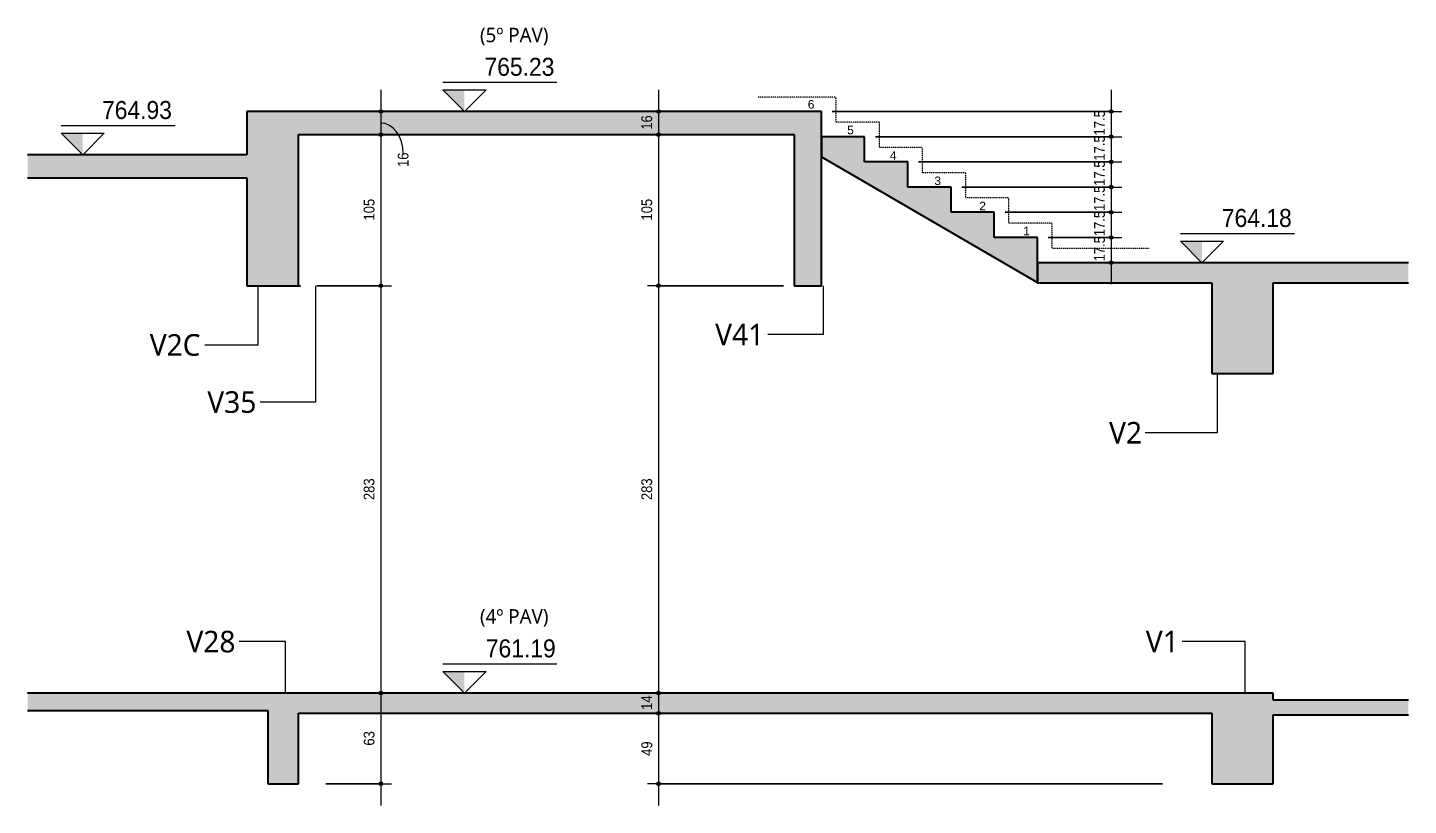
# Model space of a CAD drawing. Header units: centimetres. Extents: x -2136 to 34701, y -1430 to 84208.
# Drawn here: x 32353 to 33312, y 76041 to 76581 of the extents above; entities that cross this region are included whole.
import ezdxf

# ---------------------------------------------------------------- set-up
doc = ezdxf.new("R2010")
doc.units = ezdxf.units.CM
doc.linetypes.add('Hidden 0_75', pattern=[0.15, 0.075, -0.075])
for name, color, linetype, lineweight in [('A-ANNO-DIMS', 7, 'Continuous', 9), ('A-ANNO-DIMS-50', 7, 'Continuous', 9), ('A-DETL', 7, 'Continuous', 18), ('A-FLOR', 7, 'Continuous', 18), ('G-ANNO-DIMS', 7, 'Continuous', 9), ('G-ANNO-TEXT', 7, 'Continuous', 9), ('S-BEAM', 7, 'Continuous', 18), ('S-BEAM-IDEN', 7, 'Continuous', 9), ('S-STRS', 7, 'Continuous', 18), ('S-STRS-ANNO', 7, 'Continuous', 18)]:
    doc.layers.add(name, color=color, linetype=linetype, lineweight=lineweight)
doc.styles.add('Arial', font='arial.ttf', dxfattribs={"height": 5.953125})
doc.styles.add('Fira Sans', font='FiraSans-Regular.ttf', dxfattribs={"width": 0.95, "height": 12.5})
doc.styles.add('Fira Sans_2', font='FiraSans-Regular.ttf', dxfattribs={"width": 0.9, "height": 7.5})
doc.styles.add('Gadugi', font='gadugi.ttf', dxfattribs={"height": 15})
doc.styles.add('Gadugi_1', font='gadugi.ttf', dxfattribs={"height": 10})
doc.dimstyles.new('PED_R80_1_5mm_ACIMA_As_ESQ__R00_1', dxfattribs={"dimscale": 30.48, "dimtxt": 10.229846, "dimasz": 0.328084, "dimexe": 0.246063, "dimexo": 0.246063, "dimgap": 0.049213, "dimtad": 1, "dimdec": 1, "dimrnd": 0.5, "dimdsep": 46, "dimtxsty": 'Fira Sans_2', "dimblk1": 'DOTSMALL', "dimblk2": 'DOTSMALL', "dimsah": 1, "dimcen": 0.09, "dimdle": 0.492126, "dimazin": 0, "dimtfac": 1, "dimtdec": 4, "dimtix": 1, "dimtmove": 1, "dimatfit": 3, "dimfxl": 1, "dimtvp": 1, "dimtolj": 1, "dimtzin": 0, "dimarcsym": 2})
doc.dimstyles.new('PED_R80_1_5mm_ACIMA_As_ESQ__R00_7', dxfattribs={"dimscale": 30.48, "dimtxt": 10.229846, "dimasz": 0.328084, "dimexe": 0.246063, "dimexo": 0.246063, "dimgap": 0.049213, "dimtad": 1, "dimdec": 1, "dimrnd": 0.5, "dimdsep": 46, "dimtxsty": 'Fira Sans_2', "dimblk1": 'DOTSMALL', "dimblk2": 'DOTSMALL', "dimsah": 1, "dimcen": 0.09, "dimdle": 0.492126, "dimazin": 0, "dimtfac": 1, "dimtdec": 4, "dimtix": 1, "dimtmove": 0, "dimatfit": 3, "dimfxl": 1, "dimtvp": 1, "dimtolj": 1, "dimtzin": 0, "dimarcsym": 2})

# ---------------------------------------------------------------- blocks, each defined once
blk = doc.blocks.new('Elevações de ponto - SIMBOLO DE NÍVEL-CORTE-2219088-CT 012 K - CORTE F-F')
at = {"layer": 'G-ANNO-DIMS'}
blk.add_hatch(color=256, dxfattribs=at).paths.add_polyline_path([(-486.13, 76538), (-486.13, 76523), (-501.13, 76538)], flags=0)
for p, q in [((-421.94, 76543.1), (-501.13, 76543.1)), ((-486.13, 76523), (-501.13, 76538)), ((-501.13, 76538), (-471.13, 76538)), ((-471.13, 76538), (-486.13, 76523))]:
    blk.add_line(p, q, dxfattribs=at)
blk = doc.blocks.new('DIMBLOCK1174-CT 012 K - CORTE F-F')
at = {"layer": 'A-ANNO-DIMS-50', "true_color": 0x000032}
h = blk.add_hatch(color=178, dxfattribs=at)
edge = h.paths.add_edge_path(flags=0)
edge.add_arc((33105.29, 76523), 1.25, 0, 360)
h = blk.add_hatch(color=178, dxfattribs=at)
edge = h.paths.add_edge_path(flags=0)
edge.add_arc((33105.29, 76505.5), 1.25, 0, 360)
at = {"layer": 'A-ANNO-DIMS-50', "color": 178, "true_color": 0x000032}
for p, q in [((33105.29, 76538), (33105.29, 76505.5)), ((32911.56, 76523), (33112.79, 76523)), ((33105.29, 76523), (32911.56, 76523)), ((32941.56, 76505.5), (33112.79, 76505.5)), ((33105.29, 76505.5), (32941.56, 76505.5))]:
    blk.add_line(p, q, dxfattribs=at)
for centre in [(33105.29, 76523), (33105.29, 76505.5)]:
    blk.add_circle(centre, 1.25, dxfattribs=at)
at = {"layer": 'A-ANNO-DIMS-50', "color": 0, "insert": (33093.41, 76506.38), "char_height": 7.5, "width": 18.8859, "attachment_point": 1, "rotation": 90, "line_spacing_factor": 1.049215, "style": 'Fira Sans_2'}
blk.add_mtext('17.5', dxfattribs=at)
blk = doc.blocks.new('_DotSmall')
at = {"color": 0, "linetype": 'ByBlock', "const_width": 0.5}
blk.add_lwpolyline([(-0.0625, 0, 1), (0.0625, 0, 1)], format="xyb", close=True, dxfattribs=at)
blk = doc.blocks.new('DIMBLOCK1175-CT 012 K - CORTE F-F')
at = {"layer": 'A-ANNO-DIMS-50', "true_color": 0x000032}
h = blk.add_hatch(color=178, dxfattribs=at)
edge = h.paths.add_edge_path(flags=0)
edge.add_arc((33105.29, 76505.5), 1.25, 0, 360)
h = blk.add_hatch(color=178, dxfattribs=at)
edge = h.paths.add_edge_path(flags=0)
edge.add_arc((33105.29, 76488), 1.25, 0, 360)
at = {"layer": 'A-ANNO-DIMS-50', "color": 178, "true_color": 0x000032}
for p, q in [((32941.56, 76505.5), (33112.79, 76505.5)), ((33105.29, 76505.5), (32941.56, 76505.5)), ((33105.29, 76505.5), (33105.29, 76488)), ((32971.56, 76488), (33112.79, 76488)), ((33105.29, 76488), (32971.56, 76488))]:
    blk.add_line(p, q, dxfattribs=at)
for centre in [(33105.29, 76505.5), (33105.29, 76488)]:
    blk.add_circle(centre, 1.25, dxfattribs=at)
at = {"layer": 'A-ANNO-DIMS-50', "color": 0, "insert": (33093.41, 76488.88), "char_height": 7.5, "width": 18.8859, "attachment_point": 1, "rotation": 90, "line_spacing_factor": 1.049215, "style": 'Fira Sans_2'}
blk.add_mtext('17.5', dxfattribs=at)
blk = doc.blocks.new('DIMBLOCK1176-CT 012 K - CORTE F-F')
at = {"layer": 'A-ANNO-DIMS-50', "true_color": 0x000032}
h = blk.add_hatch(color=178, dxfattribs=at)
edge = h.paths.add_edge_path(flags=0)
edge.add_arc((33105.29, 76488), 1.25, 0, 360)
h = blk.add_hatch(color=178, dxfattribs=at)
edge = h.paths.add_edge_path(flags=0)
edge.add_arc((33105.29, 76470.5), 1.25, 0, 360)
at = {"layer": 'A-ANNO-DIMS-50', "color": 178, "true_color": 0x000032}
for p, q in [((32971.56, 76488), (33112.79, 76488)), ((33105.29, 76488), (32971.56, 76488)), ((33105.29, 76488), (33105.29, 76470.5)), ((33001.56, 76470.5), (33112.79, 76470.5)), ((33105.29, 76470.5), (33001.56, 76470.5))]:
    blk.add_line(p, q, dxfattribs=at)
for centre in [(33105.29, 76488), (33105.29, 76470.5)]:
    blk.add_circle(centre, 1.25, dxfattribs=at)
at = {"layer": 'A-ANNO-DIMS-50', "color": 0, "insert": (33093.41, 76471.38), "char_height": 7.5, "width": 18.8859, "attachment_point": 1, "rotation": 90, "line_spacing_factor": 1.049215, "style": 'Fira Sans_2'}
blk.add_mtext('17.5', dxfattribs=at)
blk = doc.blocks.new('DIMBLOCK1177-CT 012 K - CORTE F-F')
at = {"layer": 'A-ANNO-DIMS-50', "true_color": 0x000032}
h = blk.add_hatch(color=178, dxfattribs=at)
edge = h.paths.add_edge_path(flags=0)
edge.add_arc((33105.29, 76470.5), 1.25, 0, 360)
h = blk.add_hatch(color=178, dxfattribs=at)
edge = h.paths.add_edge_path(flags=0)
edge.add_arc((33105.29, 76453), 1.25, 0, 360)
at = {"layer": 'A-ANNO-DIMS-50', "color": 178, "true_color": 0x000032}
for p, q in [((33001.56, 76470.5), (33112.79, 76470.5)), ((33105.29, 76470.5), (33001.56, 76470.5)), ((33105.29, 76470.5), (33105.29, 76453)), ((33031.56, 76453), (33112.79, 76453)), ((33105.29, 76453), (33031.56, 76453))]:
    blk.add_line(p, q, dxfattribs=at)
for centre in [(33105.29, 76470.5), (33105.29, 76453)]:
    blk.add_circle(centre, 1.25, dxfattribs=at)
at = {"layer": 'A-ANNO-DIMS-50', "color": 0, "insert": (33093.41, 76453.88), "char_height": 7.5, "width": 18.8859, "attachment_point": 1, "rotation": 90, "line_spacing_factor": 1.049215, "style": 'Fira Sans_2'}
blk.add_mtext('17.5', dxfattribs=at)
blk = doc.blocks.new('DIMBLOCK1178-CT 012 K - CORTE F-F')
at = {"layer": 'A-ANNO-DIMS-50', "true_color": 0x000032}
h = blk.add_hatch(color=178, dxfattribs=at)
edge = h.paths.add_edge_path(flags=0)
edge.add_arc((33105.29, 76453), 1.25, 0, 360)
h = blk.add_hatch(color=178, dxfattribs=at)
edge = h.paths.add_edge_path(flags=0)
edge.add_arc((33105.29, 76435.5), 1.25, 0, 360)
at = {"layer": 'A-ANNO-DIMS-50', "color": 178, "true_color": 0x000032}
for p, q in [((33031.56, 76453), (33112.79, 76453)), ((33105.29, 76453), (33031.56, 76453)), ((33105.29, 76453), (33105.29, 76435.5)), ((33061.56, 76435.5), (33112.79, 76435.5)), ((33105.29, 76435.5), (33061.56, 76435.5))]:
    blk.add_line(p, q, dxfattribs=at)
for centre in [(33105.29, 76453), (33105.29, 76435.5)]:
    blk.add_circle(centre, 1.25, dxfattribs=at)
at = {"layer": 'A-ANNO-DIMS-50', "color": 0, "insert": (33093.41, 76436.38), "char_height": 7.5, "width": 18.8859, "attachment_point": 1, "rotation": 90, "line_spacing_factor": 1.049215, "style": 'Fira Sans_2'}
blk.add_mtext('17.5', dxfattribs=at)
blk = doc.blocks.new('DIMBLOCK1179-CT 012 K - CORTE F-F')
at = {"layer": 'A-ANNO-DIMS-50', "true_color": 0x000032}
h = blk.add_hatch(color=178, dxfattribs=at)
edge = h.paths.add_edge_path(flags=0)
edge.add_arc((33105.29, 76435.5), 1.25, 0, 360)
h = blk.add_hatch(color=178, dxfattribs=at)
edge = h.paths.add_edge_path(flags=0)
edge.add_arc((33105.29, 76418), 1.25, 0, 360)
at = {"layer": 'A-ANNO-DIMS-50', "color": 178, "true_color": 0x000032}
for p, q in [((33061.56, 76435.5), (33112.79, 76435.5)), ((33105.29, 76435.5), (33061.56, 76435.5)), ((33105.29, 76435.5), (33105.29, 76403)), ((33099.56, 76418), (33112.79, 76418)), ((33105.29, 76418), (33099.56, 76418))]:
    blk.add_line(p, q, dxfattribs=at)
for centre in [(33105.29, 76435.5), (33105.29, 76418)]:
    blk.add_circle(centre, 1.25, dxfattribs=at)
at = {"layer": 'A-ANNO-DIMS-50', "color": 0, "insert": (33093.41, 76418.88), "char_height": 7.5, "width": 18.8859, "attachment_point": 1, "rotation": 90, "line_spacing_factor": 1.049215, "style": 'Fira Sans_2'}
blk.add_mtext('17.5', dxfattribs=at)
blk = doc.blocks.new('DIMBLOCK1180-CT 012 K - CORTE F-F')
at = {"layer": 'A-ANNO-DIMS-50', "true_color": 0x000032}
h = blk.add_hatch(color=178, dxfattribs=at)
edge = h.paths.add_edge_path(flags=0)
edge.add_arc((32790.8, 76523), 1.25, 0, 360)
h = blk.add_hatch(color=178, dxfattribs=at)
edge = h.paths.add_edge_path(flags=0)
edge.add_arc((32790.8, 76507), 1.25, 0, 360)
at = {"layer": 'A-ANNO-DIMS-50', "color": 178, "true_color": 0x000032}
for p, q in [((32790.8, 76538), (32790.8, 76507)), ((32785.07, 76523), (32798.3, 76523)), ((32790.8, 76523), (32785.07, 76523)), ((32785.07, 76507), (32798.3, 76507)), ((32790.8, 76507), (32785.07, 76507))]:
    blk.add_line(p, q, dxfattribs=at)
for centre in [(32790.8, 76523), (32790.8, 76507)]:
    blk.add_circle(centre, 1.25, dxfattribs=at)
at = {"layer": 'A-ANNO-DIMS-50', "color": 0, "insert": (32778.92, 76510.35), "char_height": 7.5, "width": 11.1741, "attachment_point": 1, "rotation": 90, "line_spacing_factor": 1.049215, "style": 'Fira Sans_2'}
blk.add_mtext('16', dxfattribs=at)
blk = doc.blocks.new('DIMBLOCK1181-CT 012 K - CORTE F-F')
at = {"layer": 'A-ANNO-DIMS-50', "true_color": 0x000032}
h = blk.add_hatch(color=178, dxfattribs=at)
edge = h.paths.add_edge_path(flags=0)
edge.add_arc((32790.8, 76507), 1.25, 0, 360)
h = blk.add_hatch(color=178, dxfattribs=at)
edge = h.paths.add_edge_path(flags=0)
edge.add_arc((32790.8, 76402), 1.25, 0, 360)
at = {"layer": 'A-ANNO-DIMS-50', "color": 178, "true_color": 0x000032}
for p, q in [((32785.07, 76507), (32798.3, 76507)), ((32790.8, 76507), (32785.07, 76507)), ((32790.8, 76507), (32790.8, 76402)), ((32877.56, 76402), (32783.3, 76402)), ((32790.8, 76402), (32877.56, 76402))]:
    blk.add_line(p, q, dxfattribs=at)
for centre in [(32790.8, 76507), (32790.8, 76402)]:
    blk.add_circle(centre, 1.25, dxfattribs=at)
at = {"layer": 'A-ANNO-DIMS-50', "color": 0, "insert": (32778.92, 76447.29), "char_height": 7.5, "width": 17.312, "attachment_point": 1, "rotation": 90, "line_spacing_factor": 1.049215, "style": 'Fira Sans_2'}
blk.add_mtext('105', dxfattribs=at)
blk = doc.blocks.new('DIMBLOCK1182-CT 012 K - CORTE F-F')
at = {"layer": 'A-ANNO-DIMS-50', "true_color": 0x000032}
h = blk.add_hatch(color=178, dxfattribs=at)
edge = h.paths.add_edge_path(flags=0)
edge.add_arc((32790.8, 76402), 1.25, 0, 360)
h = blk.add_hatch(color=178, dxfattribs=at)
edge = h.paths.add_edge_path(flags=0)
edge.add_arc((32790.8, 76119), 1.25, 0, 360)
at = {"layer": 'A-ANNO-DIMS-50', "color": 178, "true_color": 0x000032}
for p, q in [((32877.56, 76402), (32783.3, 76402)), ((32790.8, 76402), (32790.8, 76119)), ((32790.8, 76402), (32877.56, 76402)), ((32785.07, 76119), (32798.3, 76119)), ((32790.8, 76119), (32785.07, 76119))]:
    blk.add_line(p, q, dxfattribs=at)
for centre in [(32790.8, 76402), (32790.8, 76119)]:
    blk.add_circle(centre, 1.25, dxfattribs=at)
at = {"layer": 'A-ANNO-DIMS-50', "color": 0, "insert": (32778.92, 76253.09), "char_height": 7.5, "width": 17.7842, "attachment_point": 1, "rotation": 90, "line_spacing_factor": 1.049215, "style": 'Fira Sans_2'}
blk.add_mtext('283', dxfattribs=at)
blk = doc.blocks.new('DIMBLOCK1183-CT 012 K - CORTE F-F')
at = {"layer": 'A-ANNO-DIMS-50', "true_color": 0x000032}
h = blk.add_hatch(color=178, dxfattribs=at)
edge = h.paths.add_edge_path(flags=0)
edge.add_arc((32790.8, 76119), 1.25, 0, 360)
h = blk.add_hatch(color=178, dxfattribs=at)
edge = h.paths.add_edge_path(flags=0)
edge.add_arc((32790.8, 76105), 1.25, 0, 360)
at = {"layer": 'A-ANNO-DIMS-50', "color": 178, "true_color": 0x000032}
for p, q in [((32785.07, 76119), (32798.3, 76119)), ((32790.8, 76119), (32785.07, 76119)), ((32790.8, 76119), (32790.8, 76105)), ((32785.07, 76105), (32798.3, 76105)), ((32790.8, 76105), (32785.07, 76105))]:
    blk.add_line(p, q, dxfattribs=at)
for centre in [(32790.8, 76119), (32790.8, 76105)]:
    blk.add_circle(centre, 1.25, dxfattribs=at)
at = {"layer": 'A-ANNO-DIMS-50', "color": 0, "insert": (32778.92, 76107.34), "char_height": 7.5, "width": 11.1741, "attachment_point": 1, "rotation": 90, "line_spacing_factor": 1.049215, "style": 'Fira Sans_2'}
blk.add_mtext('14', dxfattribs=at)
blk = doc.blocks.new('DIMBLOCK1184-CT 012 K - CORTE F-F')
at = {"layer": 'A-ANNO-DIMS-50', "true_color": 0x000032}
h = blk.add_hatch(color=178, dxfattribs=at)
edge = h.paths.add_edge_path(flags=0)
edge.add_arc((32790.8, 76105), 1.25, 0, 360)
h = blk.add_hatch(color=178, dxfattribs=at)
edge = h.paths.add_edge_path(flags=0)
edge.add_arc((32790.8, 76056), 1.25, 0, 360)
at = {"layer": 'A-ANNO-DIMS-50', "color": 178, "true_color": 0x000032}
for p, q in [((32785.07, 76105), (32798.3, 76105)), ((32790.8, 76105), (32785.07, 76105)), ((32790.8, 76105), (32790.8, 76041)), ((33141.06, 76056), (32783.3, 76056)), ((32790.8, 76056), (33141.06, 76056))]:
    blk.add_line(p, q, dxfattribs=at)
for centre in [(32790.8, 76105), (32790.8, 76056)]:
    blk.add_circle(centre, 1.25, dxfattribs=at)
at = {"layer": 'A-ANNO-DIMS-50', "color": 0, "insert": (32778.92, 76075.39), "char_height": 7.5, "width": 12.2758, "attachment_point": 1, "rotation": 90, "line_spacing_factor": 1.049215, "style": 'Fira Sans_2'}
blk.add_mtext('49', dxfattribs=at)
blk = doc.blocks.new('DIMBLOCK1185-CT 012 K - CORTE F-F')
at = {"layer": 'A-ANNO-DIMS-50', "true_color": 0x000032}
h = blk.add_hatch(color=178, dxfattribs=at)
edge = h.paths.add_edge_path(flags=0)
edge.add_arc((32597.88, 76523), 1.25, 0, 360)
h = blk.add_hatch(color=178, dxfattribs=at)
edge = h.paths.add_edge_path(flags=0)
edge.add_arc((32597.88, 76507), 1.25, 0, 360)
at = {"layer": 'A-ANNO-DIMS-50', "color": 178, "true_color": 0x000032}
for p, q in [((32597.88, 76538), (32597.88, 76507)), ((32592.15, 76523), (32605.38, 76523)), ((32597.88, 76523), (32592.15, 76523)), ((32592.15, 76507), (32605.38, 76507)), ((32597.88, 76507), (32592.15, 76507))]:
    blk.add_line(p, q, dxfattribs=at)
for centre in [(32597.88, 76523), (32597.88, 76507)]:
    blk.add_circle(centre, 1.25, dxfattribs=at)
blk.add_ellipse((32597.88, 76493.76), major_axis=(0, 21.25), ratio=0.734106, start_param=4.712389, end_param=6.283185, dxfattribs=at)
at = {"layer": 'A-ANNO-DIMS-50', "color": 0, "insert": (32609.65, 76484.44), "char_height": 7.5, "width": 11.1741, "attachment_point": 1, "rotation": 90, "line_spacing_factor": 1.049215, "style": 'Fira Sans_2'}
blk.add_mtext('16', dxfattribs=at)
blk = doc.blocks.new('DIMBLOCK1186-CT 012 K - CORTE F-F')
at = {"layer": 'A-ANNO-DIMS-50', "true_color": 0x000032}
h = blk.add_hatch(color=178, dxfattribs=at)
edge = h.paths.add_edge_path(flags=0)
edge.add_arc((32597.88, 76507), 1.25, 0, 360)
h = blk.add_hatch(color=178, dxfattribs=at)
edge = h.paths.add_edge_path(flags=0)
edge.add_arc((32597.88, 76402), 1.25, 0, 360)
at = {"layer": 'A-ANNO-DIMS-50', "color": 178, "true_color": 0x000032}
for p, q in [((32592.15, 76507), (32605.38, 76507)), ((32597.88, 76507), (32592.15, 76507)), ((32597.88, 76507), (32597.88, 76402)), ((32553.48, 76402), (32605.38, 76402)), ((32597.88, 76402), (32553.48, 76402))]:
    blk.add_line(p, q, dxfattribs=at)
for centre in [(32597.88, 76507), (32597.88, 76402)]:
    blk.add_circle(centre, 1.25, dxfattribs=at)
at = {"layer": 'A-ANNO-DIMS-50', "color": 0, "insert": (32586, 76447.29), "char_height": 7.5, "width": 17.312, "attachment_point": 1, "rotation": 90, "line_spacing_factor": 1.049215, "style": 'Fira Sans_2'}
blk.add_mtext('105', dxfattribs=at)
blk = doc.blocks.new('DIMBLOCK1187-CT 012 K - CORTE F-F')
at = {"layer": 'A-ANNO-DIMS-50', "true_color": 0x000032}
h = blk.add_hatch(color=178, dxfattribs=at)
edge = h.paths.add_edge_path(flags=0)
edge.add_arc((32597.88, 76402), 1.25, 0, 360)
h = blk.add_hatch(color=178, dxfattribs=at)
edge = h.paths.add_edge_path(flags=0)
edge.add_arc((32597.88, 76119), 1.25, 0, 360)
at = {"layer": 'A-ANNO-DIMS-50', "color": 178, "true_color": 0x000032}
for p, q in [((32553.48, 76402), (32605.38, 76402)), ((32597.88, 76402), (32553.48, 76402)), ((32597.88, 76402), (32597.88, 76119)), ((32592.15, 76119), (32605.38, 76119)), ((32597.88, 76119), (32592.15, 76119))]:
    blk.add_line(p, q, dxfattribs=at)
for centre in [(32597.88, 76402), (32597.88, 76119)]:
    blk.add_circle(centre, 1.25, dxfattribs=at)
at = {"layer": 'A-ANNO-DIMS-50', "color": 0, "insert": (32586, 76253.09), "char_height": 7.5, "width": 17.7842, "attachment_point": 1, "rotation": 90, "line_spacing_factor": 1.049215, "style": 'Fira Sans_2'}
blk.add_mtext('283', dxfattribs=at)
blk = doc.blocks.new('DIMBLOCK1188-CT 012 K - CORTE F-F')
at = {"layer": 'A-ANNO-DIMS-50', "true_color": 0x000032}
h = blk.add_hatch(color=178, dxfattribs=at)
edge = h.paths.add_edge_path(flags=0)
edge.add_arc((32597.88, 76119), 1.25, 0, 360)
h = blk.add_hatch(color=178, dxfattribs=at)
edge = h.paths.add_edge_path(flags=0)
edge.add_arc((32597.88, 76056), 1.25, 0, 360)
at = {"layer": 'A-ANNO-DIMS-50', "color": 178, "true_color": 0x000032}
for p, q in [((32592.15, 76119), (32605.38, 76119)), ((32597.88, 76119), (32592.15, 76119)), ((32597.88, 76119), (32597.88, 76041)), ((32559.77, 76056), (32605.38, 76056)), ((32597.88, 76056), (32559.77, 76056))]:
    blk.add_line(p, q, dxfattribs=at)
for centre in [(32597.88, 76119), (32597.88, 76056)]:
    blk.add_circle(centre, 1.25, dxfattribs=at)
at = {"layer": 'A-ANNO-DIMS-50', "color": 0, "insert": (32586, 76082.52), "char_height": 7.5, "width": 11.9611, "attachment_point": 1, "rotation": 90, "line_spacing_factor": 1.049215, "style": 'Fira Sans_2'}
blk.add_mtext('63', dxfattribs=at)

msp = doc.modelspace()

# ---------------------------------------------------------------- hatches: boundary and pattern name
at = {"layer": 'A-FLOR', "true_color": 0xa6a6a6}
for points in [[(32832.17, 76507), (32885.06, 76507), (32885.06, 76523), (32540.63, 76523), (32540.63, 76507)], [(32504.92, 76477), (32504.92, 76493), (32352.52, 76493), (32352.52, 76477)], [(33054.09, 76404), (33175.29, 76404), (33175.29, 76418), (33054.09, 76418), (33054.09, 76404.11)], [(33217.78, 76404), (33311.81, 76404), (33311.81, 76418), (33217.78, 76418), (33217.78, 76404.11)], [(32519.38, 76107), (32519.38, 76119), (32352.52, 76119), (32352.52, 76107), (32504.92, 76107)], [(32540.63, 76105), (33175.29, 76105), (33175.29, 76119), (32540.63, 76119)], [(33311.81, 76104), (33311.81, 76114), (33217.78, 76114), (33217.78, 76104)]]:
    msp.add_hatch(color=253, dxfattribs=at).paths.add_polyline_path(points, flags=0)
at = {"layer": 'S-BEAM', "true_color": 0xa6a6a6}
for points in [[(32519.38, 76402), (32523.92, 76402), (32523.92, 76523), (32504.92, 76523), (32504.92, 76402)], [(32523.92, 76402), (32540.63, 76402), (32540.63, 76523), (32523.92, 76523), (32523.92, 76507)], [(32904.06, 76402), (32904.06, 76523), (32885.06, 76523), (32885.06, 76402)], [(33175.29, 76341), (33217.78, 76341), (33217.78, 76418), (33175.29, 76418), (33175.29, 76404)], [(32540.63, 76056), (32540.63, 76119), (32519.38, 76119), (32519.38, 76056), (32523.92, 76056)], [(33175.29, 76056), (33217.78, 76056), (33217.78, 76119), (33175.29, 76119), (33175.29, 76105)]]:
    msp.add_hatch(color=253, dxfattribs=at).paths.add_polyline_path(points, flags=0)
at = {"layer": 'S-STRS', "true_color": 0xa6a6a6}
msp.add_hatch(color=253, dxfattribs=at).paths.add_polyline_path([(33054.06, 76404.11), (33054.06, 76435.5), (33024.06, 76435.5), (33024.06, 76453), (32994.06, 76453), (32994.06, 76470.5), (32964.06, 76470.5), (32964.06, 76488), (32934.06, 76488), (32934.06, 76505.5), (32904.06, 76505.5), (32904.06, 76491.61)], flags=0)

# ---------------------------------------------------------------- linework, layer by layer
at = {"layer": 'A-DETL', "linetype": 'Hidden 0_75'}
for p, q in [((32914.06, 76533), (32860.06, 76533)), ((32914.06, 76533), (32914.06, 76515.5)), ((32944.06, 76515.5), (32914.06, 76515.5)), ((32944.06, 76515.5), (32944.06, 76498)), ((32974.06, 76498), (32944.06, 76498)), ((32974.06, 76498), (32974.06, 76480.5)), ((33004.06, 76480.5), (32974.06, 76480.5)), ((33004.06, 76480.5), (33004.06, 76463)), ((33034.06, 76463), (33004.06, 76463)), ((33034.06, 76463), (33034.06, 76445.5)), ((33064.06, 76445.5), (33034.06, 76445.5)), ((33064.06, 76445.5), (33064.06, 76428)), ((33064.06, 76428), (33132.06, 76428))]:
    msp.add_line(p, q, dxfattribs=at)
at = {"layer": 'A-FLOR', "lineweight": 25}
for p, q in [((32885.06, 76523), (32540.63, 76523)), ((32540.63, 76507), (32885.06, 76507)), ((32504.92, 76493), (32352.52, 76493)), ((32352.52, 76477), (32504.92, 76477)), ((33175.29, 76418), (33054.09, 76418)), ((33054.09, 76418), (33054.09, 76404)), ((33311.81, 76418), (33217.78, 76418)), ((33054.09, 76404), (33175.29, 76404)), ((33217.78, 76404), (33311.81, 76404)), ((32519.38, 76119), (32352.52, 76119)), ((33175.29, 76119), (32540.63, 76119)), ((33311.81, 76114), (33217.78, 76114)), ((32352.52, 76107), (32519.38, 76107)), ((32540.63, 76105), (33175.29, 76105)), ((33217.78, 76104), (33311.81, 76104))]:
    msp.add_line(p, q, dxfattribs=at)
at = {"layer": 'S-BEAM', "lineweight": 25}
for p, q in [((32523.92, 76523), (32504.92, 76523)), ((32504.92, 76523), (32504.92, 76493)), ((32540.63, 76523), (32523.92, 76523)), ((32904.06, 76523), (32885.06, 76523)), ((32904.06, 76402), (32904.06, 76523)), ((32540.63, 76402), (32540.63, 76507)), ((32885.06, 76507), (32885.06, 76402)), ((32504.92, 76477), (32504.92, 76402)), ((33217.78, 76418), (33175.29, 76418)), ((32504.92, 76402), (32523.92, 76402)), ((32523.92, 76402), (32540.63, 76402)), ((32540.63, 76402), (32542.07, 76402)), ((32885.06, 76402), (32904.06, 76402)), ((33175.29, 76404), (33175.29, 76341)), ((33217.78, 76341), (33217.78, 76404)), ((33175.29, 76341), (33217.78, 76341)), ((32540.63, 76119), (32519.38, 76119)), ((33217.78, 76119), (33175.29, 76119)), ((33217.78, 76114), (33217.78, 76119)), ((32519.38, 76107), (32519.38, 76056)), ((32540.63, 76056), (32540.63, 76105)), ((33175.29, 76105), (33175.29, 76056)), ((33217.78, 76056), (33217.78, 76104)), ((32519.38, 76056), (32540.63, 76056)), ((33175.29, 76056), (33217.78, 76056))]:
    msp.add_line(p, q, dxfattribs=at)
at = {"layer": 'S-BEAM-IDEN'}
for p, q in [((32512.52, 76402), (32512.52, 76360.8)), ((32552.52, 76402), (32552.52, 76321.12)), ((32905.33, 76402), (32905.33, 76368)), ((32512.52, 76360.8), (32475.73, 76360.8)), ((32905.33, 76368), (32866.89, 76368)), ((33179.02, 76341), (33179.02, 76299.8)), ((32552.52, 76321.12), (32514.08, 76321.12)), ((33179.02, 76299.8), (33129.03, 76299.8)), ((32531.78, 76154.73), (32499.56, 76154.73)), ((32531.78, 76119), (32531.78, 76154.73)), ((33198.32, 76154.73), (33154.54, 76154.73)), ((33198.32, 76119), (33198.32, 76154.73))]:
    msp.add_line(p, q, dxfattribs=at)
at = {"layer": 'S-STRS', "lineweight": 25}
for p, q in [((32934.06, 76505.5), (32904.06, 76505.5)), ((32904.06, 76505.5), (32904.06, 76491.61)), ((32934.06, 76488), (32934.06, 76505.5)), ((32904.06, 76491.61), (33054.06, 76404.11)), ((32964.06, 76488), (32934.06, 76488)), ((32964.06, 76470.5), (32964.06, 76488)), ((32994.06, 76470.5), (32964.06, 76470.5)), ((32994.06, 76453), (32994.06, 76470.5)), ((33024.06, 76453), (32994.06, 76453)), ((33024.06, 76435.5), (33024.06, 76453)), ((33054.06, 76435.5), (33024.06, 76435.5)), ((33054.06, 76404.11), (33054.06, 76435.5))]:
    msp.add_line(p, q, dxfattribs=at)

# ---------------------------------------------------------------- block references
at = {"layer": 'G-ANNO-DIMS'}
for p in [(33142.16, 0), (32876.95, -30), (33654.54, -105), (33142.16, -404)]:
    msp.add_blockref('Elevações de ponto - SIMBOLO DE NÍVEL-CORTE-2219088-CT 012 K - CORTE F-F', p, dxfattribs=at)

# ---------------------------------------------------------------- texts
at = {"layer": 'G-ANNO-DIMS', "char_height": 12.5, "attachment_point": 1, "line_spacing_factor": 1.049215, "style": 'Fira Sans'}
for s, insert, width in [('765.23', (32669.93, 76560.31), 56.6705), ('764.93', (32404.2, 76530.31), 57.898), ('764.18', (33182.21, 76455.31), 56.8751), ('761.19', (32670.86, 76156.31), 54.42)]:
    msp.add_mtext(s, dxfattribs=dict(at, insert=insert, width=width))
at = {"layer": 'G-ANNO-TEXT', "char_height": 10, "width": 63.7342, "attachment_point": 1, "style": 'Gadugi_1'}
for s, insert in [('(5º PAV)', (32666.81, 76581.17)), ('(4º PAV)', (32666.81, 76177.31))]:
    msp.add_mtext(s, dxfattribs=dict(at, insert=insert))
at = {"layer": 'S-BEAM-IDEN', "char_height": 15, "attachment_point": 1, "style": 'Gadugi'}
for s, insert, width in [('V41', (32830.19, 76375.56), 44.0928), ('V2C', (32437.38, 76368.35), 46.097), ('V35', (32477.38, 76328.67), 44.0928), ('V2', (33103.88, 76307.35), 30.0633), ('V28', (32462.86, 76162.28), 44.0928), ('V1', (33129.39, 76162.28), 30.0633)]:
    msp.add_mtext(s, dxfattribs=dict(at, insert=insert, width=width))
at = {"layer": 'S-STRS-ANNO', "char_height": 5.95, "width": 5.4944, "attachment_point": 1, "line_spacing_factor": 0.941778, "style": 'Arial'}
for s, insert in [('6', (32894.53, 76530.97)), ('5', (32921.91, 76513.13)), ('4', (32951.57, 76495.43)), ('3', (32982.51, 76477.84)), ('2', (33013.73, 76460.35)), ('1', (33044.22, 76442.98))]:
    msp.add_mtext(s, dxfattribs=dict(at, insert=insert))

# ---------------------------------------------------------------- dimensions: what is measured, and where the dimension line sits
at = {"layer": 'A-ANNO-DIMS', "color": 178, "true_color": 0x000032}
dim = msp.add_linear_dim(base=(32597.88, 76507), p1=(32599.65, 76523), p2=(32599.65, 76507), angle=90, dimstyle='PED_R80_1_5mm_ACIMA_As_ESQ__R00_1', override={"dimpost": '<>', "dimfxl": 16}, dxfattribs=at)
dim.commit()
dim.dimension.update_dxf_attribs({"geometry": 'DIMBLOCK1185-CT 012 K - CORTE F-F', "text_midpoint": (32614.65, 76490.03), "dimtype": 160, "text_rotation": 90})
for base, p1, p2, override, picture, middle in [((32790.8, 76507), (32792.57, 76523), (32792.57, 76507), {"dimpost": '<>', "dimfxl": 16}, 'DIMBLOCK1180-CT 012 K - CORTE F-F', (32785.49, 76515)), ((33105.29, 76505.5), (32904.06, 76523), (32934.06, 76505.5), {"dimpost": '<>', "dimfxl": 34.73111}, 'DIMBLOCK1174-CT 012 K - CORTE F-F', (33099.98, 76514.25)), ((32597.88, 76402), (32599.65, 76507), (32560.98, 76402), {"dimpost": '<>', "dimfxl": 111.89427}, 'DIMBLOCK1186-CT 012 K - CORTE F-F', (32592.57, 76454.5)), ((32790.8, 76402), (32792.57, 76507), (32885.06, 76402), {"dimpost": '<>', "dimfxl": 139.926676}, 'DIMBLOCK1181-CT 012 K - CORTE F-F', (32785.49, 76454.5)), ((33105.29, 76488), (32934.06, 76505.5), (32964.06, 76488), {"dimpost": '<>', "dimfxl": 34.73111}, 'DIMBLOCK1175-CT 012 K - CORTE F-F', (33099.98, 76496.75)), ((33105.29, 76470.5), (32964.06, 76488), (32994.06, 76470.5), {"dimpost": '<>', "dimfxl": 34.73111}, 'DIMBLOCK1176-CT 012 K - CORTE F-F', (33099.98, 76479.25)), ((33105.29, 76453), (32994.06, 76470.5), (33024.06, 76453), {"dimpost": '<>', "dimfxl": 34.73111}, 'DIMBLOCK1177-CT 012 K - CORTE F-F', (33099.98, 76461.75)), ((33105.29, 76435.5), (33024.06, 76453), (33054.06, 76435.5), {"dimpost": '<>', "dimfxl": 34.73111}, 'DIMBLOCK1178-CT 012 K - CORTE F-F', (33099.98, 76444.25)), ((33105.29, 76418), (33054.06, 76435.5), (33107.06, 76418), {"dimpost": '<>', "dimfxl": 55.814625}, 'DIMBLOCK1179-CT 012 K - CORTE F-F', (33099.98, 76426.75)), ((32597.88, 76119), (32560.98, 76402), (32599.65, 76119), {"dimpost": '<>', "dimfxl": 285.631685}, 'DIMBLOCK1187-CT 012 K - CORTE F-F', (32592.57, 76260.5)), ((32790.8, 76119), (32885.06, 76402), (32792.57, 76119), {"dimpost": '<>', "dimfxl": 297.732441}, 'DIMBLOCK1182-CT 012 K - CORTE F-F', (32785.49, 76260.5)), ((32597.88, 76056), (32599.65, 76119), (32567.27, 76056), {"dimpost": '<>', "dimfxl": 70.831902}, 'DIMBLOCK1188-CT 012 K - CORTE F-F', (32592.57, 76087.5)), ((32790.8, 76105), (32792.57, 76119), (32792.57, 76105), {"dimpost": '<>', "dimfxl": 14}, 'DIMBLOCK1183-CT 012 K - CORTE F-F', (32785.55, 76112)), ((32790.8, 76056), (32792.57, 76105), (33148.56, 76056), {"dimpost": '<>', "dimfxl": 359.343545}, 'DIMBLOCK1184-CT 012 K - CORTE F-F', (32785.43, 76080.5))]:
    dim = msp.add_linear_dim(base=base, p1=p1, p2=p2, angle=90, dimstyle='PED_R80_1_5mm_ACIMA_As_ESQ__R00_7', override=override, dxfattribs=at)
    dim.commit()
    dim.dimension.update_dxf_attribs({"geometry": picture, "text_midpoint": middle})

doc.saveas('drawing.dxf')
